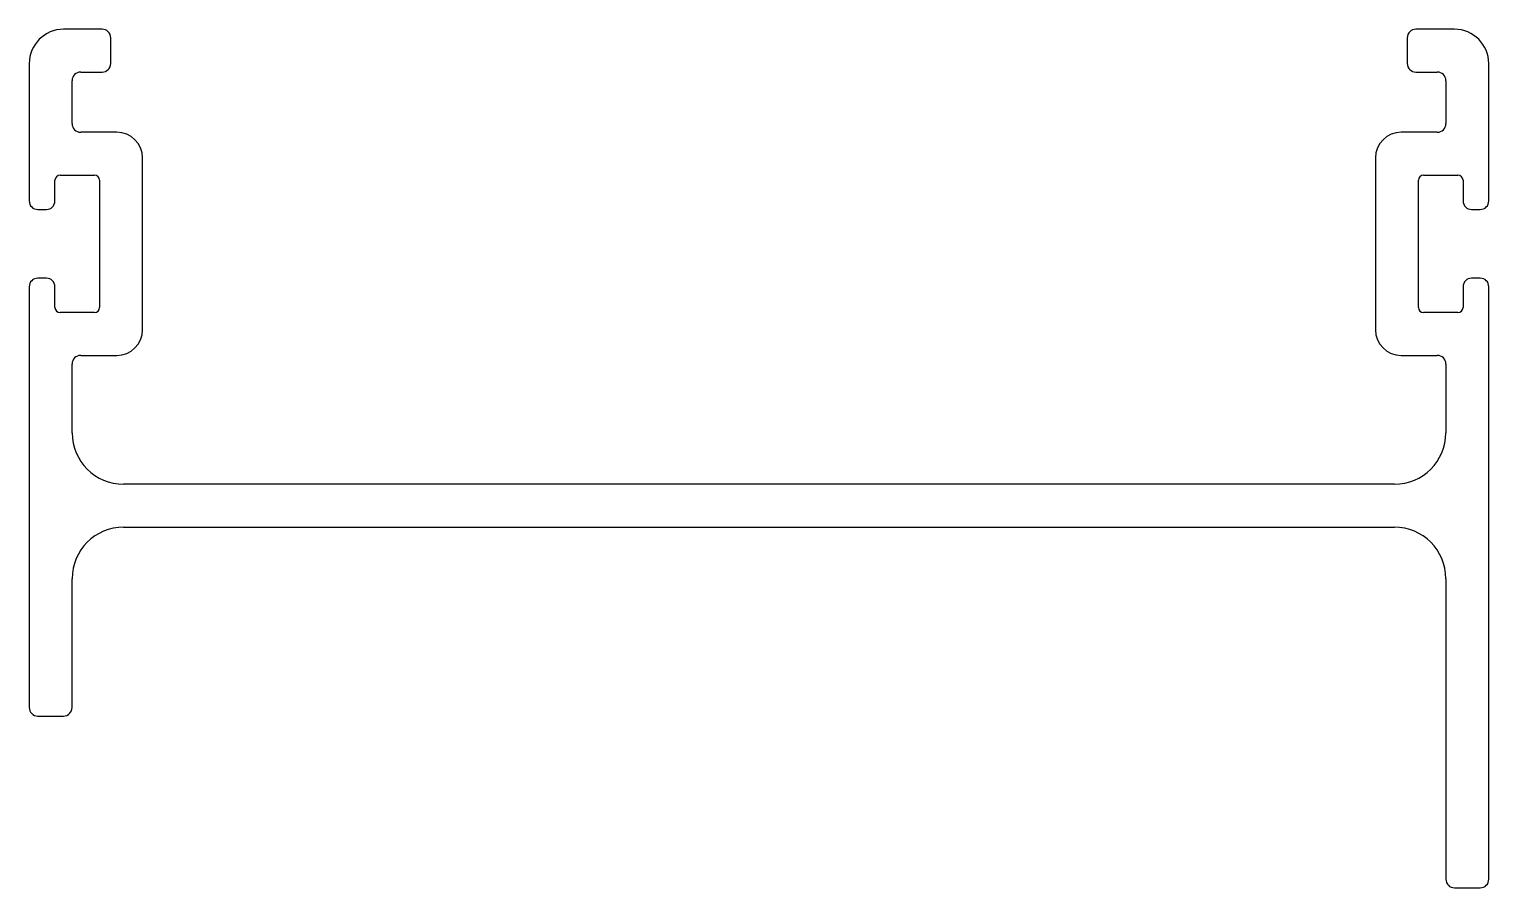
# Model space of a CAD drawing. Extents: x 1698 to 1783, y 1052.9 to 1102.9.
import ezdxf

# ---------------------------------------------------------------- set-up
doc = ezdxf.new("R2010")
doc.units = 0
doc.layers.get('0').update_dxf_attribs({"linetype": 'CONTINUOUS'})

msp = doc.modelspace()

# ---------------------------------------------------------------- linework, layer by layer
for p, q in [((1702.272, 1102.897), (1700.022, 1102.897)), ((1781.022, 1102.897), (1778.772, 1102.897)), ((1702.772, 1100.897), (1702.772, 1102.397)), ((1778.272, 1102.397), (1778.272, 1100.897)), ((1698.022, 1100.897), (1698.022, 1092.897)), ((1783.022, 1092.897), (1783.022, 1100.897)), ((1701.022, 1100.397), (1702.272, 1100.397)), ((1778.772, 1100.397), (1780.022, 1100.397)), ((1700.522, 1097.397), (1700.522, 1099.897)), ((1780.522, 1099.897), (1780.522, 1097.397)), ((1703.122, 1096.897), (1701.022, 1096.897)), ((1780.022, 1096.897), (1777.922, 1096.897)), ((1704.622, 1085.397), (1704.622, 1095.397)), ((1776.422, 1095.397), (1776.422, 1085.397)), ((1699.522, 1092.897), (1699.522, 1094.097)), ((1699.822, 1094.397), (1701.822, 1094.397)), ((1702.122, 1094.097), (1702.122, 1086.697)), ((1778.922, 1086.697), (1778.922, 1094.097)), ((1779.222, 1094.397), (1781.222, 1094.397)), ((1781.522, 1094.097), (1781.522, 1092.897)), ((1698.522, 1092.397), (1699.022, 1092.397)), ((1782.022, 1092.397), (1782.522, 1092.397)), ((1699.022, 1088.397), (1698.522, 1088.397)), ((1782.522, 1088.397), (1782.022, 1088.397)), ((1698.022, 1087.897), (1698.022, 1063.397)), ((1699.522, 1086.697), (1699.522, 1087.897)), ((1781.522, 1087.897), (1781.522, 1086.697)), ((1783.022, 1053.397), (1783.022, 1087.897)), ((1701.822, 1086.397), (1699.822, 1086.397)), ((1781.222, 1086.397), (1779.222, 1086.397)), ((1701.022, 1083.897), (1703.122, 1083.897)), ((1777.922, 1083.897), (1780.022, 1083.897)), ((1700.522, 1079.397), (1700.522, 1083.397)), ((1780.522, 1083.397), (1780.522, 1079.397)), ((1777.522, 1076.397), (1703.522, 1076.397)), ((1703.522, 1073.897), (1777.522, 1073.897)), ((1700.522, 1063.397), (1700.522, 1070.897)), ((1780.522, 1070.897), (1780.522, 1053.397)), ((1698.522, 1062.897), (1700.022, 1062.897)), ((1781.022, 1052.897), (1782.522, 1052.897))]:
    msp.add_line(p, q)
for centre, radius, start, end in [((1700.022, 1100.897), 2, 90, 180), ((1702.272, 1102.397), 0.5, 0, 90), ((1778.772, 1102.397), 0.5, 90, 180), ((1781.022, 1100.897), 2, 0, 90), ((1702.272, 1100.897), 0.5, 270, 0), ((1778.772, 1100.897), 0.5, 180, 270), ((1701.022, 1099.897), 0.5, 90, 180), ((1780.022, 1099.897), 0.5, 0, 90), ((1701.022, 1097.397), 0.5, 180, 270), ((1780.022, 1097.397), 0.5, 270, 0), ((1703.122, 1095.397), 1.5, 0, 90), ((1777.922, 1095.397), 1.5, 90, 180), ((1699.822, 1094.097), 0.3, 90, 180), ((1701.822, 1094.097), 0.3, 0, 90), ((1779.222, 1094.097), 0.3, 90, 180), ((1781.222, 1094.097), 0.3, 0, 90), ((1698.522, 1092.897), 0.5, 180, 270), ((1699.022, 1092.897), 0.5, 270, 0), ((1782.022, 1092.897), 0.5, 180, 270), ((1782.522, 1092.897), 0.5, 270, 0), ((1698.522, 1087.897), 0.5, 90, 180), ((1699.022, 1087.897), 0.5, 0, 90), ((1782.022, 1087.897), 0.5, 90, 180), ((1782.522, 1087.897), 0.5, 0, 90), ((1699.822, 1086.697), 0.3, 180, 270), ((1701.822, 1086.697), 0.3, 270, 360), ((1779.222, 1086.697), 0.3, 180, 270), ((1781.222, 1086.697), 0.3, 270, 360), ((1703.122, 1085.397), 1.5, 270, 0), ((1777.922, 1085.397), 1.5, 180, 270), ((1701.022, 1083.397), 0.5, 90, 180), ((1780.022, 1083.397), 0.5, 0, 90), ((1703.522, 1079.397), 3, 180, 270), ((1777.522, 1079.397), 3, 270, 0), ((1703.522, 1070.897), 3, 90, 180), ((1777.522, 1070.897), 3, 0, 90), ((1698.522, 1063.397), 0.5, 180, 270), ((1700.022, 1063.397), 0.5, 270, 0), ((1781.022, 1053.397), 0.5, 180, 270), ((1782.522, 1053.397), 0.5, 270, 0)]:
    msp.add_arc(centre, radius, start, end)

doc.saveas('drawing.dxf')
